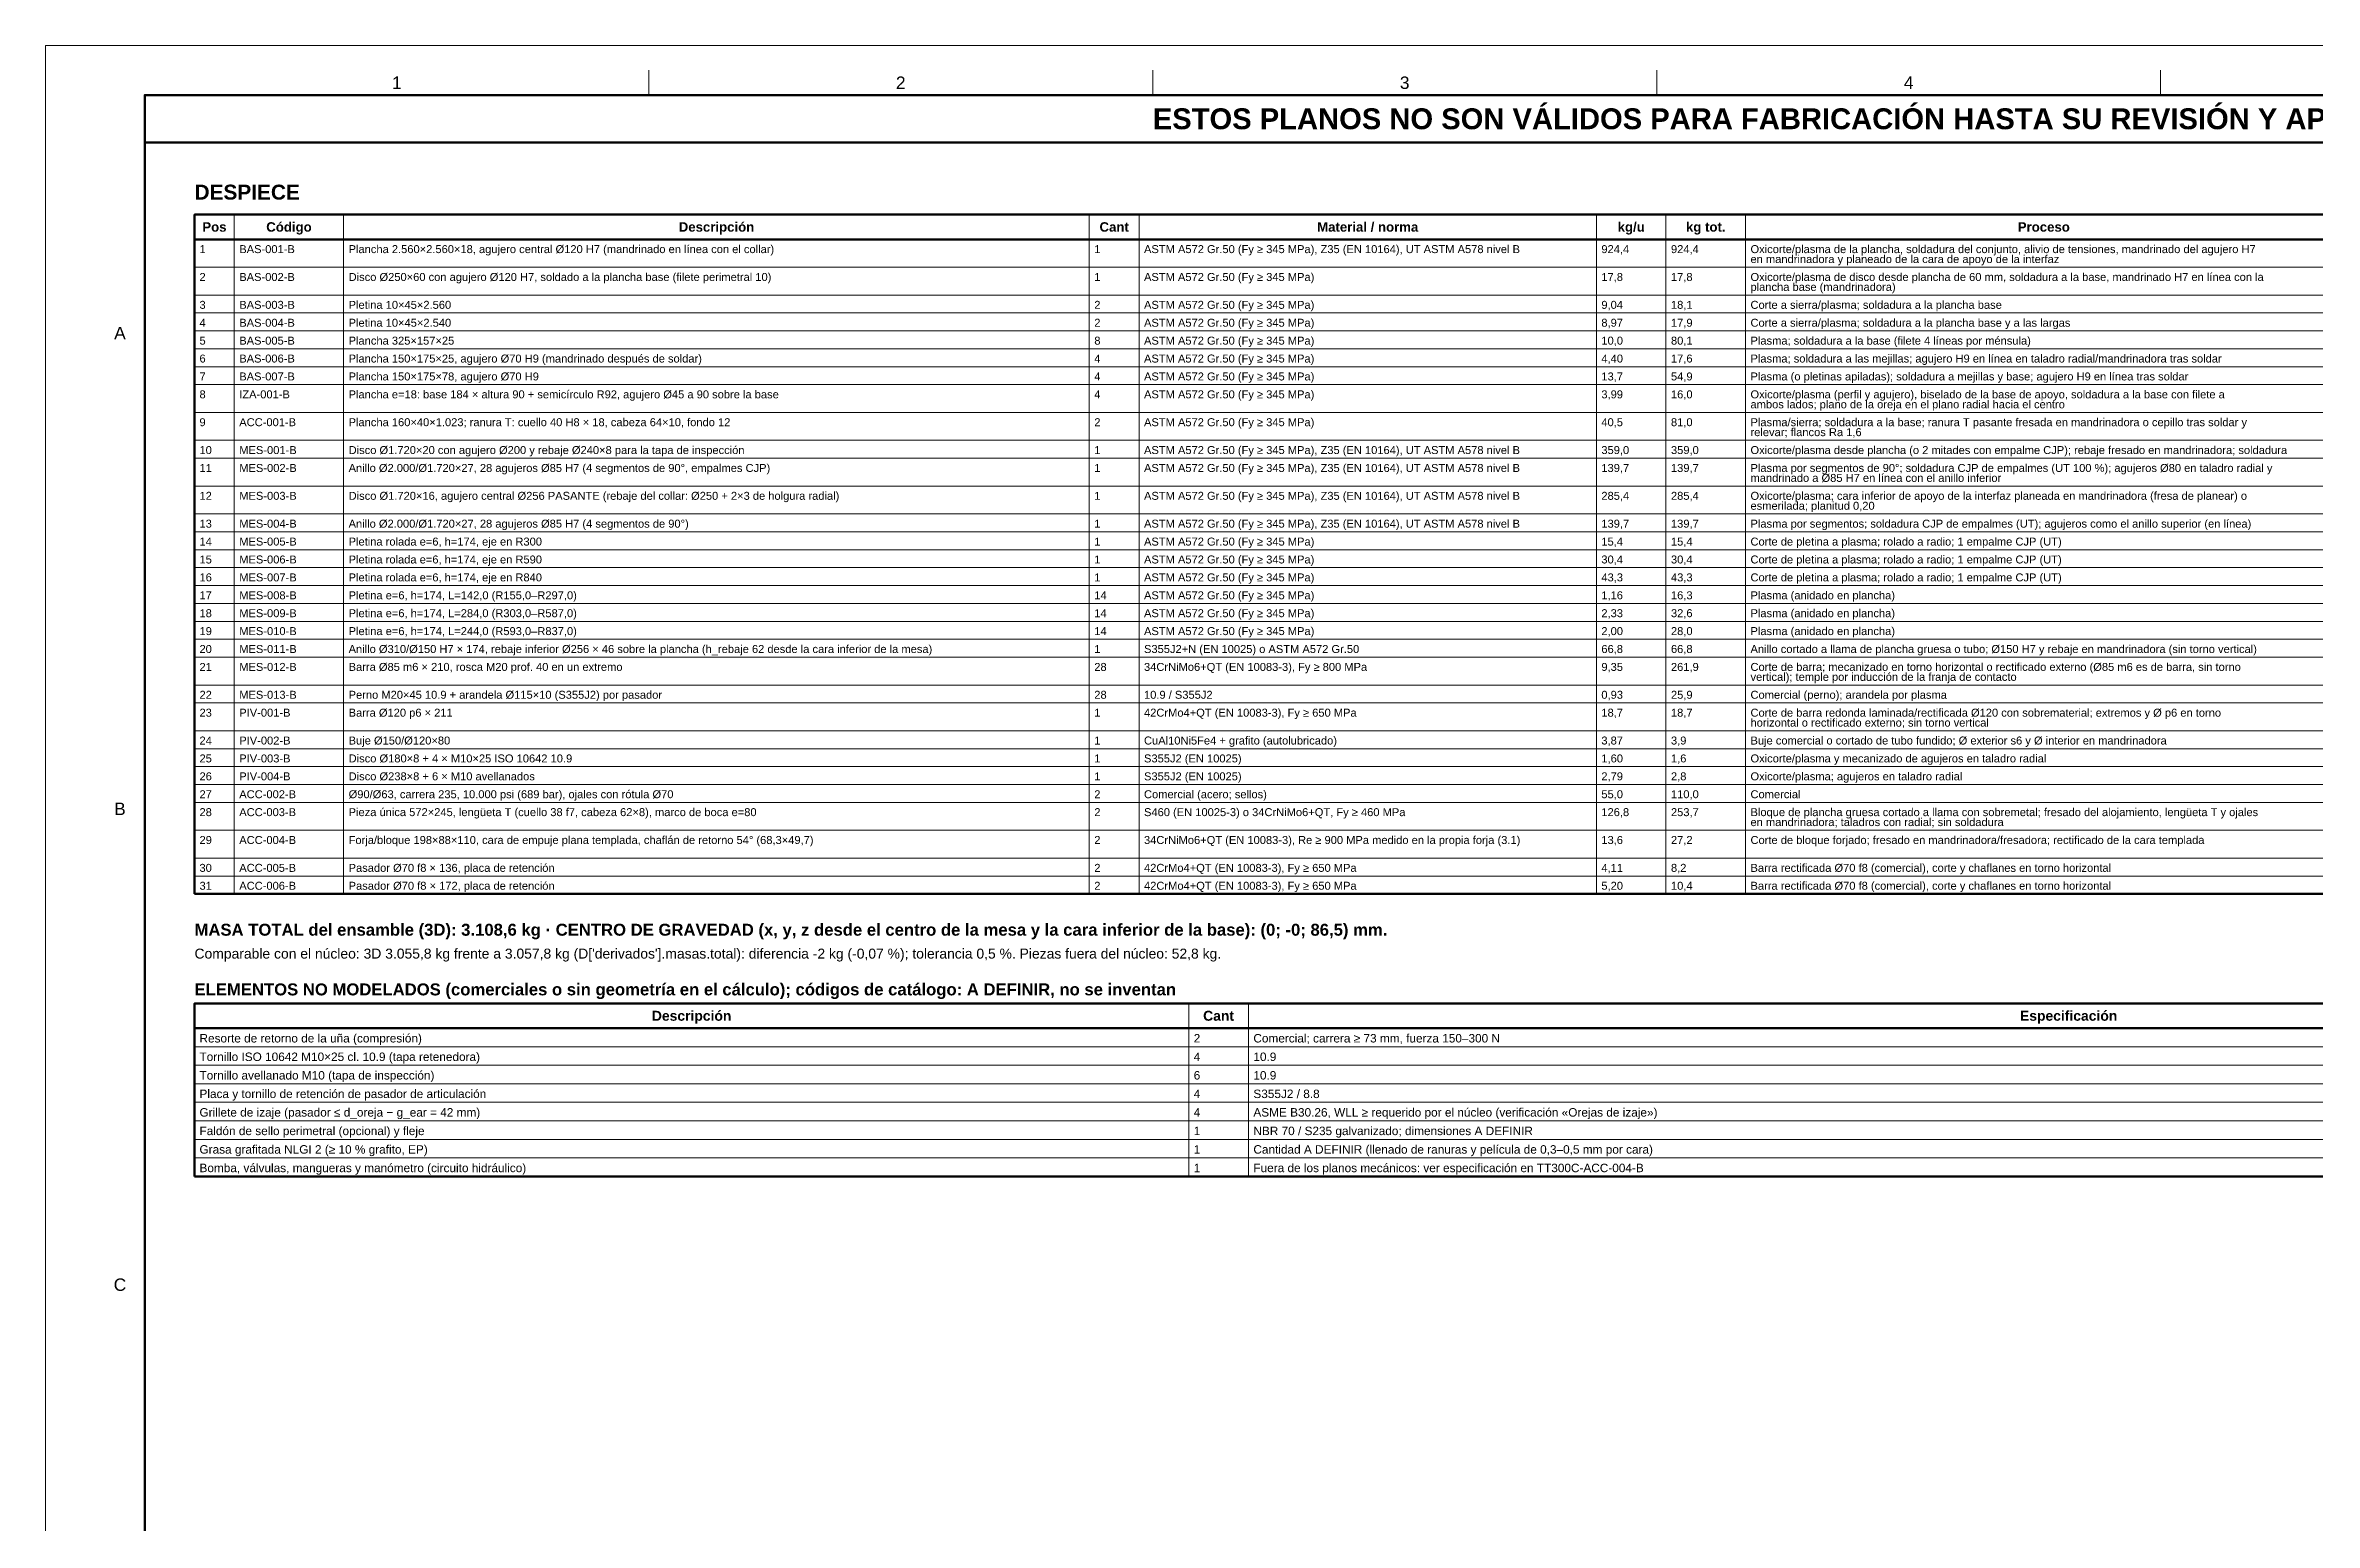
# Model space of a CAD drawing. Header units: millimetres. Extents: x 0 to 841, y 0 to 594.
# Drawn here: x 0 to 456.5, y 297 to 594 of the extents above; entities that cross this region are included whole.
import ezdxf
from ezdxf.enums import TextEntityAlignment as Align

# ---------------------------------------------------------------- set-up
doc = ezdxf.new("R2010")
doc.units = ezdxf.units.MM
for name, color, linetype, lineweight in [('FINA', 7, 'CONTINUOUS', 18), ('MARCO', 7, 'CONTINUOUS', 70), ('TXT', 7, 'CONTINUOUS', 25), ('VIS', 7, 'CONTINUOUS', 50)]:
    doc.layers.add(name, color=color, linetype=linetype, lineweight=lineweight)
doc.styles.add('STD', font='LiberationSans-Regular.ttf')
doc.styles.add('STDB', font='LiberationSans-Bold.ttf')

msp = doc.modelspace()

# ---------------------------------------------------------------- linework, layer by layer
at = {"layer": 'FINA'}
for p, q in [((121.375, 584), (121.375, 589)), ((222.75, 584), (222.75, 589)), ((324.125, 584), (324.125, 589)), ((425.5, 584), (425.5, 589)), ((38, 560), (38, 423.4)), ((60, 560), (60, 423.4)), ((210, 560), (210, 423.4)), ((220, 560), (220, 423.4)), ((312, 560), (312, 423.4)), ((326, 560), (326, 423.4)), ((342, 560), (342, 423.4)), ((30, 555), (574, 555)), ((30, 549.4), (574, 549.4)), ((30, 543.8), (574, 543.8)), ((30, 540.2), (574, 540.2)), ((30, 536.6), (574, 536.6)), ((30, 533), (574, 533)), ((30, 529.4), (574, 529.4)), ((30, 525.8), (574, 525.8)), ((30, 520.2), (574, 520.2)), ((30, 514.6), (574, 514.6)), ((30, 511), (574, 511)), ((30, 505.4), (574, 505.4)), ((30, 499.8), (574, 499.8)), ((30, 496.2), (574, 496.2)), ((30, 492.6), (574, 492.6)), ((30, 489), (574, 489)), ((30, 485.4), (574, 485.4)), ((30, 481.8), (574, 481.8)), ((30, 478.2), (574, 478.2)), ((30, 474.6), (574, 474.6)), ((30, 471), (574, 471)), ((30, 465.4), (574, 465.4)), ((30, 461.8), (574, 461.8)), ((30, 456.2), (574, 456.2)), ((30, 452.6), (574, 452.6)), ((30, 449), (574, 449)), ((30, 445.4), (574, 445.4)), ((30, 441.8), (574, 441.8)), ((30, 436.2), (574, 436.2)), ((30, 430.6), (574, 430.6)), ((30, 427), (574, 427)), ((230, 401.4), (230, 366.6)), ((242, 401.4), (242, 366.6)), ((30, 396.4), (662, 396.4)), ((30, 392.675), (662, 392.675)), ((30, 388.95), (662, 388.95)), ((30, 385.225), (662, 385.225)), ((30, 381.5), (662, 381.5)), ((30, 377.775), (662, 377.775)), ((30, 374.05), (662, 374.05)), ((30, 370.325), (662, 370.325))]:
    msp.add_line(p, q, dxfattribs=at)
msp.add_lwpolyline([(0, 0), (841, 0), (841, 594), (0, 594)], close=True, dxfattribs=at)
at = {"layer": 'MARCO'}
for points in [[(20, 10), (831, 10), (831, 584), (20, 584)], [(20, 574.5), (831, 574.5), (831, 584), (20, 584)]]:
    msp.add_lwpolyline(points, close=True, dxfattribs=at)
at = {"layer": 'VIS'}
for p, q in [((30, 560), (30, 423.4)), ((30, 423.4), (574, 423.4)), ((30, 401.4), (30, 366.6)), ((30, 366.6), (662, 366.6))]:
    msp.add_line(p, q, dxfattribs=at)
for points in [[(30, 555), (574, 555), (574, 560), (30, 560)], [(30, 396.4), (662, 396.4), (662, 401.4), (30, 401.4)]]:
    msp.add_lwpolyline(points, close=True, dxfattribs=at)

# ---------------------------------------------------------------- texts
at = {"layer": 'TXT'}
for s, height, style, p in [('1', 2.5, 'STD', (70.688, 586.5)), ('2', 2.5, 'STD', (172.062, 586.5)), ('3', 2.5, 'STD', (273.438, 586.5)), ('4', 2.5, 'STD', (374.812, 586.5)), ('ESTOS PLANOS NO SON VÁLIDOS PARA FABRICACIÓN HASTA SU REVISIÓN Y APROBACIÓN POR UN INGENIERO CALCULISTA HABILITADO.', 4.2, 'STDB', (425.5, 579.25)), ('Pos', 1.9, 'STDB', (34, 557.5)), ('Código', 1.9, 'STDB', (49, 557.5)), ('Descripción', 1.9, 'STDB', (135, 557.5)), ('Cant', 1.9, 'STDB', (215, 557.5)), ('Material / norma', 1.9, 'STDB', (266, 557.5)), ('kg/u', 1.9, 'STDB', (319, 557.5)), ('kg tot.', 1.9, 'STDB', (334, 557.5)), ('Proceso', 1.9, 'STDB', (402, 557.5)), ('A', 2.5, 'STD', (15, 536.167)), ('B', 2.5, 'STD', (15, 440.5)), ('Descripción', 2, 'STDB', (130, 398.9)), ('Cant', 2, 'STDB', (236, 398.9)), ('Especificación', 2, 'STDB', (407, 398.9)), ('C', 2.5, 'STD', (15, 344.833))]:
    msp.add_text(s, height=height, dxfattribs=dict(at, style=style)).set_placement(p, align=Align.MIDDLE_CENTER)
for s, height, style, p in [('DESPIECE', 3, 'STDB', (30, 566)), ('MASA TOTAL del ensamble (3D): 3.108,6 kg · CENTRO DE GRAVEDAD (x, y, z desde el centro de la mesa y la cara inferior de la base): (0; -0; 86,5) mm.', 2.4, 'STDB', (30, 417.4)), ("Comparable con el núcleo: 3D 3.055,8 kg frente a 3.057,8 kg (D['derivados'].masas.total): diferencia -2 kg (-0,07 %); tolerancia 0,5 %. Piezas fuera del núcleo: 52,8 kg.", 2, 'STD', (30, 412.4)), ('ELEMENTOS NO MODELADOS (comerciales o sin geometría en el cálculo); códigos de catálogo: A DEFINIR, no se inventan', 2.4, 'STDB', (30, 405.4))]:
    msp.add_text(s, height=height, dxfattribs=dict(at, style=style)).set_placement(p, align=Align.TOP_LEFT)
at = {"layer": 'TXT', "style": 'STD'}
for s, height, p in [('1', 1.6, (31, 553.04)), ('BAS-001-B', 1.6, (39, 553.04)), ('Plancha 2.560×2.560×18, agujero central Ø120 H7 (mandrinado en línea con el collar)', 1.6, (61, 553.04)), ('1', 1.6, (211, 553.04)), ('ASTM A572 Gr.50 (Fy ≥ 345 MPa), Z35 (EN 10164), UT ASTM A578 nivel B', 1.6, (221, 553.04)), ('924,4', 1.6, (313, 553.04)), ('924,4', 1.6, (327, 553.04)), ('Oxicorte/plasma de la plancha, soldadura del conjunto, alivio de tensiones, mandrinado del agujero H7', 1.6, (343, 553.04)), ('2', 1.6, (31, 547.44)), ('BAS-002-B', 1.6, (39, 547.44)), ('Disco Ø250×60 con agujero Ø120 H7, soldado a la plancha base (filete perimetral 10)', 1.6, (61, 547.44)), ('1', 1.6, (211, 547.44)), ('ASTM A572 Gr.50 (Fy ≥ 345 MPa)', 1.6, (221, 547.44)), ('17,8', 1.6, (313, 547.44)), ('17,8', 1.6, (327, 547.44)), ('en mandrinadora y planeado de la cara de apoyo de la interfaz', 1.6, (343, 551.04)), ('Oxicorte/plasma de disco desde plancha de 60 mm, soldadura a la base, mandrinado H7 en línea con la', 1.6, (343, 547.44)), ('plancha base (mandrinadora)', 1.6, (343, 545.44)), ('4', 1.6, (31, 538.24)), ('3', 1.6, (31, 541.84)), ('BAS-003-B', 1.6, (39, 541.84)), ('BAS-004-B', 1.6, (39, 538.24)), ('Pletina 10×45×2.560', 1.6, (61, 541.84)), ('Pletina 10×45×2.540', 1.6, (61, 538.24)), ('2', 1.6, (211, 541.84)), ('2', 1.6, (211, 538.24)), ('ASTM A572 Gr.50 (Fy ≥ 345 MPa)', 1.6, (221, 541.84)), ('ASTM A572 Gr.50 (Fy ≥ 345 MPa)', 1.6, (221, 538.24)), ('8,97', 1.6, (313, 538.24)), ('9,04', 1.6, (313, 541.84)), ('18,1', 1.6, (327, 541.84)), ('17,9', 1.6, (327, 538.24)), ('Corte a sierra/plasma; soldadura a la plancha base', 1.6, (343, 541.84)), ('Corte a sierra/plasma; soldadura a la plancha base y a las largas', 1.6, (343, 538.24)), ('5', 1.6, (31, 534.64)), ('BAS-005-B', 1.6, (39, 534.64)), ('Plancha 325×157×25', 1.6, (61, 534.64)), ('8', 1.6, (211, 534.64)), ('ASTM A572 Gr.50 (Fy ≥ 345 MPa)', 1.6, (221, 534.64)), ('10,0', 1.6, (313, 534.64)), ('80,1', 1.6, (327, 534.64)), ('Plasma; soldadura a la base (filete 4 líneas por ménsula)', 1.6, (343, 534.64)), ('6', 1.6, (31, 531.04)), ('BAS-006-B', 1.6, (39, 531.04)), ('Plancha 150×175×25, agujero Ø70 H9 (mandrinado después de soldar)', 1.6, (61, 531.04)), ('4', 1.6, (211, 531.04)), ('ASTM A572 Gr.50 (Fy ≥ 345 MPa)', 1.6, (221, 531.04)), ('4,40', 1.6, (313, 531.04)), ('17,6', 1.6, (327, 531.04)), ('Plasma; soldadura a las mejillas; agujero H9 en línea en taladro radial/mandrinadora tras soldar', 1.6, (343, 531.04)), ('7', 1.6, (31, 527.44)), ('BAS-007-B', 1.6, (39, 527.44)), ('Plancha 150×175×78, agujero Ø70 H9', 1.6, (61, 527.44)), ('4', 1.6, (211, 527.44)), ('ASTM A572 Gr.50 (Fy ≥ 345 MPa)', 1.6, (221, 527.44)), ('13,7', 1.6, (313, 527.44)), ('54,9', 1.6, (327, 527.44)), ('Plasma (o pletinas apiladas); soldadura a mejillas y base; agujero H9 en línea tras soldar', 1.6, (343, 527.44)), ('8', 1.6, (31, 523.84)), ('IZA-001-B', 1.6, (39, 523.84)), ('Plancha e=18: base 184 × altura 90 + semicírculo R92, agujero Ø45 a 90 sobre la base', 1.6, (61, 523.84)), ('4', 1.6, (211, 523.84)), ('ASTM A572 Gr.50 (Fy ≥ 345 MPa)', 1.6, (221, 523.84)), ('3,99', 1.6, (313, 523.84)), ('16,0', 1.6, (327, 523.84)), ('ambos lados; plano de la oreja en el plano radial hacia el centro', 1.6, (343, 521.84)), ('Oxicorte/plasma (perfil y agujero), biselado de la base de apoyo, soldadura a la base con filete a', 1.6, (343, 523.84)), ('9', 1.6, (31, 518.24)), ('ACC-001-B', 1.6, (39, 518.24)), ('Plancha 160×40×1.023; ranura T: cuello 40 H8 × 18, cabeza 64×10, fondo 12', 1.6, (61, 518.24)), ('2', 1.6, (211, 518.24)), ('ASTM A572 Gr.50 (Fy ≥ 345 MPa)', 1.6, (221, 518.24)), ('40,5', 1.6, (313, 518.24)), ('81,0', 1.6, (327, 518.24)), ('relevar; flancos Ra 1,6', 1.6, (343, 516.24)), ('Plasma/sierra; soldadura a la base; ranura T pasante fresada en mandrinadora o cepillo tras soldar y', 1.6, (343, 518.24)), ('10', 1.6, (31, 512.64)), ('MES-001-B', 1.6, (39, 512.64)), ('Disco Ø1.720×20 con agujero Ø200 y rebaje Ø240×8 para la tapa de inspección', 1.6, (61, 512.64)), ('1', 1.6, (211, 512.64)), ('ASTM A572 Gr.50 (Fy ≥ 345 MPa), Z35 (EN 10164), UT ASTM A578 nivel B', 1.6, (221, 512.64)), ('359,0', 1.6, (313, 512.64)), ('359,0', 1.6, (327, 512.64)), ('Oxicorte/plasma desde plancha (o 2 mitades con empalme CJP); rebaje fresado en mandrinadora; soldadura', 1.6, (343, 512.64)), ('11', 1.6, (31, 509.04)), ('MES-002-B', 1.6, (39, 509.04)), ('Anillo Ø2.000/Ø1.720×27, 28 agujeros Ø85 H7 (4 segmentos de 90°, empalmes CJP)', 1.6, (61, 509.04)), ('1', 1.6, (211, 509.04)), ('ASTM A572 Gr.50 (Fy ≥ 345 MPa), Z35 (EN 10164), UT ASTM A578 nivel B', 1.6, (221, 509.04)), ('139,7', 1.6, (313, 509.04)), ('139,7', 1.6, (327, 509.04)), ('mandrinado a Ø85 H7 en línea con el anillo inferior', 1.6, (343, 507.04)), ('Plasma por segmentos de 90°; soldadura CJP de empalmes (UT 100 %); agujeros Ø80 en taladro radial y', 1.6, (343, 509.04)), ('12', 1.6, (31, 503.44)), ('MES-003-B', 1.6, (39, 503.44)), ('Disco Ø1.720×16, agujero central Ø256 PASANTE (rebaje del collar: Ø250 + 2×3 de holgura radial)', 1.6, (61, 503.44)), ('1', 1.6, (211, 503.44)), ('ASTM A572 Gr.50 (Fy ≥ 345 MPa), Z35 (EN 10164), UT ASTM A578 nivel B', 1.6, (221, 503.44)), ('285,4', 1.6, (313, 503.44)), ('285,4', 1.6, (327, 503.44)), ('esmerilada; planitud 0,20', 1.6, (343, 501.44)), ('Oxicorte/plasma; cara inferior de apoyo de la interfaz planeada en mandrinadora (fresa de planear) o', 1.6, (343, 503.44)), ('13', 1.6, (31, 497.84)), ('MES-004-B', 1.6, (39, 497.84)), ('Anillo Ø2.000/Ø1.720×27, 28 agujeros Ø85 H7 (4 segmentos de 90°)', 1.6, (61, 497.84)), ('1', 1.6, (211, 497.84)), ('ASTM A572 Gr.50 (Fy ≥ 345 MPa), Z35 (EN 10164), UT ASTM A578 nivel B', 1.6, (221, 497.84)), ('139,7', 1.6, (313, 497.84)), ('139,7', 1.6, (327, 497.84)), ('Plasma por segmentos; soldadura CJP de empalmes (UT); agujeros como el anillo superior (en línea)', 1.6, (343, 497.84)), ('14', 1.6, (31, 494.24)), ('MES-005-B', 1.6, (39, 494.24)), ('Pletina rolada e=6, h=174, eje en R300', 1.6, (61, 494.24)), ('1', 1.6, (211, 494.24)), ('ASTM A572 Gr.50 (Fy ≥ 345 MPa)', 1.6, (221, 494.24)), ('15,4', 1.6, (313, 494.24)), ('15,4', 1.6, (327, 494.24)), ('Corte de pletina a plasma; rolado a radio; 1 empalme CJP (UT)', 1.6, (343, 494.24)), ('15', 1.6, (31, 490.64)), ('MES-006-B', 1.6, (39, 490.64)), ('Pletina rolada e=6, h=174, eje en R590', 1.6, (61, 490.64)), ('1', 1.6, (211, 490.64)), ('ASTM A572 Gr.50 (Fy ≥ 345 MPa)', 1.6, (221, 490.64)), ('30,4', 1.6, (313, 490.64)), ('30,4', 1.6, (327, 490.64)), ('Corte de pletina a plasma; rolado a radio; 1 empalme CJP (UT)', 1.6, (343, 490.64)), ('16', 1.6, (31, 487.04)), ('17', 1.6, (31, 483.44)), ('MES-007-B', 1.6, (39, 487.04)), ('MES-008-B', 1.6, (39, 483.44)), ('Pletina rolada e=6, h=174, eje en R840', 1.6, (61, 487.04)), ('Pletina e=6, h=174, L=142,0 (R155,0–R297,0)', 1.6, (61, 483.44)), ('1', 1.6, (211, 487.04)), ('14', 1.6, (211, 483.44)), ('ASTM A572 Gr.50 (Fy ≥ 345 MPa)', 1.6, (221, 487.04)), ('ASTM A572 Gr.50 (Fy ≥ 345 MPa)', 1.6, (221, 483.44)), ('43,3', 1.6, (313, 487.04)), ('1,16', 1.6, (313, 483.44)), ('43,3', 1.6, (327, 487.04)), ('16,3', 1.6, (327, 483.44)), ('Corte de pletina a plasma; rolado a radio; 1 empalme CJP (UT)', 1.6, (343, 487.04)), ('Plasma (anidado en plancha)', 1.6, (343, 483.44)), ('18', 1.6, (31, 479.84)), ('MES-009-B', 1.6, (39, 479.84)), ('Pletina e=6, h=174, L=284,0 (R303,0–R587,0)', 1.6, (61, 479.84)), ('14', 1.6, (211, 479.84)), ('ASTM A572 Gr.50 (Fy ≥ 345 MPa)', 1.6, (221, 479.84)), ('2,33', 1.6, (313, 479.84)), ('32,6', 1.6, (327, 479.84)), ('Plasma (anidado en plancha)', 1.6, (343, 479.84)), ('19', 1.6, (31, 476.24)), ('MES-010-B', 1.6, (39, 476.24)), ('Pletina e=6, h=174, L=244,0 (R593,0–R837,0)', 1.6, (61, 476.24)), ('14', 1.6, (211, 476.24)), ('ASTM A572 Gr.50 (Fy ≥ 345 MPa)', 1.6, (221, 476.24)), ('2,00', 1.6, (313, 476.24)), ('28,0', 1.6, (327, 476.24)), ('Plasma (anidado en plancha)', 1.6, (343, 476.24)), ('20', 1.6, (31, 472.64)), ('MES-011-B', 1.6, (39, 472.64)), ('Anillo Ø310/Ø150 H7 × 174, rebaje inferior Ø256 × 46 sobre la plancha (h_rebaje 62 desde la cara inferior de la mesa)', 1.6, (61, 472.64)), ('1', 1.6, (211, 472.64)), ('S355J2+N (EN 10025) o ASTM A572 Gr.50', 1.6, (221, 472.64)), ('66,8', 1.6, (313, 472.64)), ('66,8', 1.6, (327, 472.64)), ('Anillo cortado a llama de plancha gruesa o tubo; Ø150 H7 y rebaje en mandrinadora (sin torno vertical)', 1.6, (343, 472.64)), ('21', 1.6, (31, 469.04)), ('MES-012-B', 1.6, (39, 469.04)), ('Barra Ø85 m6 × 210, rosca M20 prof. 40 en un extremo', 1.6, (61, 469.04)), ('28', 1.6, (211, 469.04)), ('34CrNiMo6+QT (EN 10083-3), Fy ≥ 800 MPa', 1.6, (221, 469.04)), ('9,35', 1.6, (313, 469.04)), ('261,9', 1.6, (327, 469.04)), ('vertical); temple por inducción de la franja de contacto', 1.6, (343, 467.04)), ('Corte de barra; mecanizado en torno horizontal o rectificado externo (Ø85 m6 es de barra, sin torno', 1.6, (343, 469.04)), ('22', 1.6, (31, 463.44)), ('MES-013-B', 1.6, (39, 463.44)), ('Perno M20×45 10.9 + arandela Ø115×10 (S355J2) por pasador', 1.6, (61, 463.44)), ('28', 1.6, (211, 463.44)), ('10.9 / S355J2', 1.6, (221, 463.44)), ('0,93', 1.6, (313, 463.44)), ('25,9', 1.6, (327, 463.44)), ('Comercial (perno); arandela por plasma', 1.6, (343, 463.44)), ('23', 1.6, (31, 459.84)), ('PIV-001-B', 1.6, (39, 459.84)), ('Barra Ø120 p6 × 211', 1.6, (61, 459.84)), ('1', 1.6, (211, 459.84)), ('42CrMo4+QT (EN 10083-3), Fy ≥ 650 MPa', 1.6, (221, 459.84)), ('18,7', 1.6, (313, 459.84)), ('18,7', 1.6, (327, 459.84)), ('Corte de barra redonda laminada/rectificada Ø120 con sobrematerial; extremos y Ø p6 en torno', 1.6, (343, 459.84)), ('horizontal o rectificado externo; sin torno vertical', 1.6, (343, 457.84)), ('24', 1.6, (31, 454.24)), ('PIV-002-B', 1.6, (39, 454.24)), ('Buje Ø150/Ø120×80', 1.6, (61, 454.24)), ('1', 1.6, (211, 454.24)), ('CuAl10Ni5Fe4 + grafito (autolubricado)', 1.6, (221, 454.24)), ('3,87', 1.6, (313, 454.24)), ('3,9', 1.6, (327, 454.24)), ('Buje comercial o cortado de tubo fundido; Ø exterior s6 y Ø interior en mandrinadora', 1.6, (343, 454.24)), ('25', 1.6, (31, 450.64)), ('26', 1.6, (31, 447.04)), ('PIV-003-B', 1.6, (39, 450.64)), ('PIV-004-B', 1.6, (39, 447.04)), ('Disco Ø180×8 + 4 × M10×25 ISO 10642 10.9', 1.6, (61, 450.64)), ('Disco Ø238×8 + 6 × M10 avellanados', 1.6, (61, 447.04)), ('1', 1.6, (211, 450.64)), ('1', 1.6, (211, 447.04)), ('S355J2 (EN 10025)', 1.6, (221, 450.64)), ('S355J2 (EN 10025)', 1.6, (221, 447.04)), ('2,79', 1.6, (313, 447.04)), ('1,60', 1.6, (313, 450.64)), ('2,8', 1.6, (327, 447.04)), ('1,6', 1.6, (327, 450.64)), ('Oxicorte/plasma y mecanizado de agujeros en taladro radial', 1.6, (343, 450.64)), ('Oxicorte/plasma; agujeros en taladro radial', 1.6, (343, 447.04)), ('27', 1.6, (31, 443.44)), ('ACC-002-B', 1.6, (39, 443.44)), ('Ø90/Ø63, carrera 235, 10.000 psi (689 bar), ojales con rótula Ø70', 1.6, (61, 443.44)), ('2', 1.6, (211, 443.44)), ('Comercial (acero; sellos)', 1.6, (221, 443.44)), ('55,0', 1.6, (313, 443.44)), ('110,0', 1.6, (327, 443.44)), ('Comercial', 1.6, (343, 443.44)), ('28', 1.6, (31, 439.84)), ('ACC-003-B', 1.6, (39, 439.84)), ('Pieza única 572×245, lengüeta T (cuello 38 f7, cabeza 62×8), marco de boca e=80', 1.6, (61, 439.84)), ('2', 1.6, (211, 439.84)), ('S460 (EN 10025-3) o 34CrNiMo6+QT, Fy ≥ 460 MPa', 1.6, (221, 439.84)), ('126,8', 1.6, (313, 439.84)), ('253,7', 1.6, (327, 439.84)), ('en mandrinadora; taladros con radial; sin soldadura', 1.6, (343, 437.84)), ('Bloque de plancha gruesa cortado a llama con sobremetal; fresado del alojamiento, lengüeta T y ojales', 1.6, (343, 439.84)), ('29', 1.6, (31, 434.24)), ('ACC-004-B', 1.6, (39, 434.24)), ('Forja/bloque 198×88×110, cara de empuje plana templada, chaflán de retorno 54° (68,3×49,7)', 1.6, (61, 434.24)), ('2', 1.6, (211, 434.24)), ('34CrNiMo6+QT (EN 10083-3), Re ≥ 900 MPa medido en la propia forja (3.1)', 1.6, (221, 434.24)), ('13,6', 1.6, (313, 434.24)), ('27,2', 1.6, (327, 434.24)), ('Corte de bloque forjado; fresado en mandrinadora/fresadora; rectificado de la cara templada', 1.6, (343, 434.24)), ('30', 1.6, (31, 428.64)), ('ACC-005-B', 1.6, (39, 428.64)), ('Pasador Ø70 f8 × 136, placa de retención', 1.6, (61, 428.64)), ('2', 1.6, (211, 428.64)), ('42CrMo4+QT (EN 10083-3), Fy ≥ 650 MPa', 1.6, (221, 428.64)), ('4,11', 1.6, (313, 428.64)), ('8,2', 1.6, (327, 428.64)), ('Barra rectificada Ø70 f8 (comercial), corte y chaflanes en torno horizontal', 1.6, (343, 428.64)), ('31', 1.6, (31, 425.04)), ('ACC-006-B', 1.6, (39, 425.04)), ('Pasador Ø70 f8 × 172, placa de retención', 1.6, (61, 425.04)), ('2', 1.6, (211, 425.04)), ('42CrMo4+QT (EN 10083-3), Fy ≥ 650 MPa', 1.6, (221, 425.04)), ('5,20', 1.6, (313, 425.04)), ('10,4', 1.6, (327, 425.04)), ('Barra rectificada Ø70 f8 (comercial), corte y chaflanes en torno horizontal', 1.6, (343, 425.04)), ('Resorte de retorno de la uña (compresión)', 1.7, (31, 394.38)), ('2', 1.7, (231, 394.38)), ('Comercial; carrera ≥ 73 mm, fuerza 150–300 N', 1.7, (243, 394.38)), ('Tornillo ISO 10642 M10×25 cl. 10.9 (tapa retenedora)', 1.7, (31, 390.655)), ('4', 1.7, (231, 390.655)), ('10.9', 1.7, (243, 390.655)), ('Tornillo avellanado M10 (tapa de inspección)', 1.7, (31, 386.93)), ('Placa y tornillo de retención de pasador de articulación', 1.7, (31, 383.205)), ('4', 1.7, (231, 383.205)), ('6', 1.7, (231, 386.93)), ('S355J2 / 8.8', 1.7, (243, 383.205)), ('10.9', 1.7, (243, 386.93)), ('Grillete de izaje (pasador ≤ d_oreja − g_ear = 42 mm)', 1.7, (31, 379.48)), ('4', 1.7, (231, 379.48)), ('ASME B30.26, WLL ≥ requerido por el núcleo (verificación «Orejas de izaje»)', 1.7, (243, 379.48)), ('Faldón de sello perimetral (opcional) y fleje', 1.7, (31, 375.755)), ('1', 1.7, (231, 375.755)), ('NBR 70 / S235 galvanizado; dimensiones A DEFINIR', 1.7, (243, 375.755)), ('Grasa grafitada NLGI 2 (≥ 10 % grafito, EP)', 1.7, (31, 372.03)), ('1', 1.7, (231, 372.03)), ('Cantidad A DEFINIR (llenado de ranuras y película de 0,3–0,5 mm por cara)', 1.7, (243, 372.03)), ('Bomba, válvulas, mangueras y manómetro (circuito hidráulico)', 1.7, (31, 368.305)), ('1', 1.7, (231, 368.305)), ('Fuera de los planos mecánicos: ver especificación en TT300C-ACC-004-B', 1.7, (243, 368.305))]:
    msp.add_text(s, height=height, dxfattribs=at).set_placement(p, align=Align.MIDDLE_LEFT)

doc.saveas('drawing.dxf')
